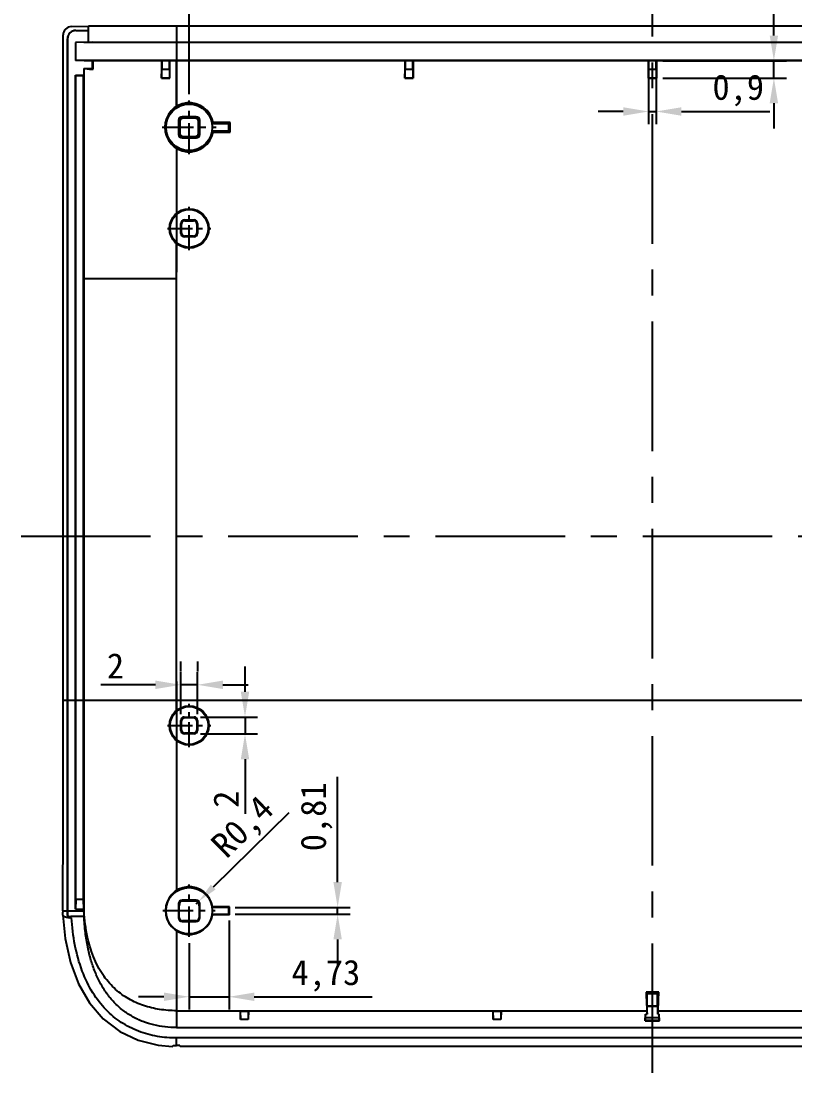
# Model space of a CAD drawing. Header units: millimetres. Extents: x 1853 to 2384, y 433 to 802.
# Drawn here: x 2155.5 to 2247.4, y 611.6 to 736.4 of the extents above; entities that cross this region are included whole.
import ezdxf

# ---------------------------------------------------------------- set-up
doc = ezdxf.new("R2010")
doc.units = ezdxf.units.MM
doc.linetypes.add('CENTER', pattern=[50.8, 31.75, -6.35, 6.35, -6.35])
doc.layers.add('dim', color=82, linetype='Continuous', lineweight=9)
doc.dimstyles.new('ISO-25', dxfattribs={"dimscale": 1.2, "dimtxt": 2.5, "dimasz": 2.5, "dimexe": 1.25, "dimexo": 0.625, "dimtad": 1, "dimtxsty": 'Standard', "dimcen": 2.5, "dimclrd": 3, "dimclre": 3, "dimadec": 0, "dimazin": 0, "dimtfac": 1, "dimtmove": 0, "dimatfit": 3, "dimfxl": 1, "dimarcsym": 0})

# ---------------------------------------------------------------- blocks, each defined once
blk = doc.blocks.new('*D4')
at = {"color": 3, "lineweight": -2}
for p, q in [((2175.51, 727.75), (2175.51, 751.76)), ((2285.51, 727.3), (2285.51, 751.76)), ((2282.51, 750.26), (2178.51, 750.26))]:
    blk.add_line(p, q, dxfattribs=at)
at = {"color": 3}
for points in [[(2178.51, 750.76), (2178.51, 749.76), (2175.51, 750.26)], [(2282.51, 750.76), (2282.51, 749.76), (2285.51, 750.26)]]:
    blk.add_solid(points, dxfattribs=at)
at = {"layer": 'Defpoints', "color": 0}
for p in [(2175.51, 750.26), (2175.51, 727), (2285.51, 726.55)]:
    blk.add_point(p, dxfattribs=at)
at = {"color": 0, "insert": (2230.51, 752.51), "char_height": 3, "attachment_point": 5}
blk.add_mtext('110', dxfattribs=at)
blk = doc.blocks.new('*D6')
at = {"color": 3, "lineweight": -2}
for p, q in [((2230.06, 730.95), (2230.06, 724.18)), ((2230.96, 730.95), (2230.96, 724.18)), ((2227.06, 725.68), (2224.06, 725.68)), ((2230.06, 725.68), (2230.96, 725.68)), ((2233.96, 725.68), (2244.46, 725.68))]:
    blk.add_line(p, q, dxfattribs=at)
at = {"color": 3}
for points in [[(2227.06, 726.18), (2227.06, 725.18), (2230.06, 725.68)], [(2233.96, 726.18), (2233.96, 725.18), (2230.96, 725.68)]]:
    blk.add_solid(points, dxfattribs=at)
at = {"layer": 'Defpoints', "color": 0}
for p in [(2230.06, 731.7), (2230.96, 731.7), (2230.96, 725.68)]:
    blk.add_point(p, dxfattribs=at)
at = {"color": 0, "insert": (2240.71, 728.18), "char_height": 3, "attachment_point": 5}
blk.add_mtext('0,9', dxfattribs=at)
blk = doc.blocks.new('*D7')
at = {"color": 3, "lineweight": -2}
for p, q in [((2244.94, 734.7), (2244.94, 748.2)), ((2231.76, 731.7), (2246.44, 731.7)), ((2244.94, 729.65), (2244.94, 731.7)), ((2231.76, 729.65), (2246.44, 729.65)), ((2244.94, 726.65), (2244.94, 723.65))]:
    blk.add_line(p, q, dxfattribs=at)
at = {"color": 3}
for points in [[(2244.44, 734.7), (2245.44, 734.7), (2244.94, 731.7)], [(2244.44, 726.65), (2245.44, 726.65), (2244.94, 729.65)]]:
    blk.add_solid(points, dxfattribs=at)
at = {"layer": 'Defpoints', "color": 0}
for p in [(2231.01, 731.7), (2244.94, 731.7), (2231.01, 729.65)]:
    blk.add_point(p, dxfattribs=at)
at = {"color": 0, "insert": (2242.44, 742.95), "char_height": 3, "attachment_point": 5, "rotation": 90}
blk.add_mtext('2,05', dxfattribs=at)
blk = doc.blocks.new('*D21')
at = {"color": 3, "lineweight": -2}
for p, q in [((2182.14, 656.8), (2182.14, 659.8)), ((2176.86, 653.8), (2183.64, 653.8)), ((2182.14, 653.8), (2182.14, 651.8)), ((2176.86, 651.8), (2183.64, 651.8)), ((2182.14, 648.8), (2182.14, 642.3))]:
    blk.add_line(p, q, dxfattribs=at)
at = {"color": 3}
for points in [[(2181.64, 656.8), (2182.64, 656.8), (2182.14, 653.8)], [(2181.64, 648.8), (2182.64, 648.8), (2182.14, 651.8)]]:
    blk.add_solid(points, dxfattribs=at)
at = {"layer": 'Defpoints', "color": 0}
for p in [(2176.11, 653.8), (2176.11, 651.8), (2182.14, 651.8)]:
    blk.add_point(p, dxfattribs=at)
at = {"color": 0, "insert": (2179.89, 644.05), "char_height": 3, "attachment_point": 5, "rotation": 90}
blk.add_mtext('2', dxfattribs=at)
blk = doc.blocks.new('*D22')
at = {"color": 3, "lineweight": -2}
for p, q in [((2174.51, 654.15), (2174.51, 659.13)), ((2176.51, 654.15), (2176.51, 659.13)), ((2171.51, 657.63), (2165.01, 657.63)), ((2176.51, 657.63), (2174.51, 657.63)), ((2179.51, 657.63), (2182.51, 657.63))]:
    blk.add_line(p, q, dxfattribs=at)
at = {"color": 3}
for points in [[(2171.51, 658.13), (2171.51, 657.13), (2174.51, 657.63)], [(2179.51, 658.13), (2179.51, 657.13), (2176.51, 657.63)]]:
    blk.add_solid(points, dxfattribs=at)
at = {"layer": 'Defpoints', "color": 0}
for p in [(2174.51, 657.63), (2174.51, 653.4), (2176.51, 653.4)]:
    blk.add_point(p, dxfattribs=at)
at = {"color": 0, "insert": (2166.76, 659.88), "char_height": 3, "attachment_point": 5}
blk.add_mtext('2', dxfattribs=at)
blk = doc.blocks.new('*D25')
at = {"layer": 'Defpoints', "color": 0}
for p in [(2176.65, 631.93), (2176.36, 631.65)]:
    blk.add_point(p, dxfattribs=at)
at = {"layer": 'dim', "color": 3, "lineweight": -2}
for p, q in [((2187.36, 642.43), (2178.36, 633.61)), ((2176.36, 631.65), (2176.65, 631.93))]:
    blk.add_line(p, q, dxfattribs=at)
at = {"layer": 'dim', "color": 3}
blk.add_solid([(2178.08, 633.9), (2178.64, 633.33), (2176.65, 631.93)], dxfattribs=at)
at = {"layer": 'dim', "color": 0, "insert": (2182.07, 640.54), "char_height": 3, "attachment_point": 5, "rotation": 44.4125}
blk.add_mtext('R0,4', dxfattribs=at)
blk = doc.blocks.new('*D26')
at = {"color": 3, "lineweight": -2}
for p, q in [((2193.14, 634.21), (2193.14, 646.71)), ((2180.99, 631.21), (2194.64, 631.21)), ((2193.14, 630.4), (2193.14, 631.21)), ((2180.99, 630.4), (2194.64, 630.4)), ((2193.14, 627.4), (2193.14, 624.4))]:
    blk.add_line(p, q, dxfattribs=at)
at = {"color": 3}
for points in [[(2192.64, 634.21), (2193.64, 634.21), (2193.14, 631.21)], [(2192.64, 627.4), (2193.64, 627.4), (2193.14, 630.4)]]:
    blk.add_solid(points, dxfattribs=at)
at = {"layer": 'Defpoints', "color": 0}
for p in [(2180.24, 631.21), (2180.24, 630.4), (2193.14, 630.4)]:
    blk.add_point(p, dxfattribs=at)
at = {"color": 0, "insert": (2190.64, 641.96), "char_height": 3, "attachment_point": 5, "rotation": 90}
blk.add_mtext('0,81', dxfattribs=at)
blk = doc.blocks.new('*D27')
at = {"color": 3, "lineweight": -2}
for p, q in [((2180.24, 629.65), (2180.24, 619.1)), ((2175.51, 626.96), (2175.51, 619.1)), ((2172.51, 620.6), (2169.51, 620.6)), ((2175.51, 620.6), (2180.24, 620.6)), ((2183.24, 620.6), (2197.24, 620.6))]:
    blk.add_line(p, q, dxfattribs=at)
at = {"color": 3}
for points in [[(2172.51, 621.1), (2172.51, 620.1), (2175.51, 620.6)], [(2183.24, 621.1), (2183.24, 620.1), (2180.24, 620.6)]]:
    blk.add_solid(points, dxfattribs=at)
at = {"layer": 'Defpoints', "color": 0}
for p in [(2180.24, 630.4), (2175.51, 627.71), (2175.51, 620.6)]:
    blk.add_point(p, dxfattribs=at)
at = {"color": 0, "insert": (2191.74, 623.1), "char_height": 3, "attachment_point": 5}
blk.add_mtext('4,73', dxfattribs=at)

msp = doc.modelspace()

# ---------------------------------------------------------------- linework, layer by layer
at = {"color": 1, "linetype": 'CENTER', "ltscale": 0.484387}
for p, q in [((2230.51, 611.556), (2230.51, 737.621)), ((2155.545, 675.254), (2303.998, 675.254))]:
    msp.add_line(p, q, dxfattribs=at)
at = {"color": 7, "linetype": 'Continuous'}
for p, q in [((2161.525, 735.767), (2163.549, 735.802)), ((2297.47, 735.802), (2163.549, 735.802)), ((2163.549, 735.302), (2163.549, 735.802)), ((2174.01, 735.802), (2174.01, 733.911)), ((2160.54, 655.802), (2160.54, 734.767)), ((2161.07, 734.294), (2161.044, 734.303)), ((2161.044, 734.303), (2161.044, 630.093)), ((2161.07, 630.26), (2161.07, 734.294)), ((2162.044, 735.302), (2163.549, 735.302)), ((2162.07, 735.293), (2162.044, 735.302)), ((2162.07, 735.293), (2163.514, 735.293)), ((2163.514, 735.293), (2163.514, 733.911)), ((2164.015, 733.92), (2162.012, 733.885)), ((2162.012, 733.885), (2162.012, 731.735)), ((2297.87, 733.885), (2163.014, 733.885)), ((2163.514, 733.911), (2297.505, 733.911)), ((2174.009, 733.911), (2174.011, 733.885)), ((2174.011, 733.885), (2174.011, 731.735)), ((2164.014, 731.667), (2162.012, 731.735)), ((2299.008, 731.735), (2162.015, 731.735)), ((2172.214, 731.699), (2164.112, 731.701)), ((2164.112, 730.702), (2164.112, 731.701)), ((2172.214, 731.699), (2172.26, 731.683)), ((2172.214, 731.699), (2172.214, 729.655)), ((2173.21, 731.7), (2173.16, 731.683)), ((2173.211, 729.65), (2173.211, 731.701)), ((2174.011, 731.735), (2174.01, 731.701)), ((2174.01, 726.293), (2174.01, 731.701)), ((2201.107, 731.701), (2201.16, 731.683)), ((2201.107, 731.701), (2201.107, 729.648)), ((2202.112, 731.701), (2202.06, 731.683)), ((2202.112, 731.701), (2202.112, 729.648)), ((2230.007, 731.701), (2230.06, 731.683)), ((2230.007, 731.701), (2230.007, 729.648)), ((2231.012, 731.701), (2230.96, 731.683)), ((2231.012, 731.701), (2231.012, 729.648)), ((2163.014, 730.801), (2164.014, 730.801)), ((2163.014, 730.801), (2163.014, 630.133)), ((2164.014, 730.801), (2164.014, 731.667)), ((2164.014, 730.801), (2164.112, 730.702)), ((2172.234, 729.675), (2172.26, 730.701)), ((2173.16, 731.683), (2172.26, 731.683)), ((2172.26, 730.701), (2173.16, 730.701)), ((2173.16, 730.701), (2173.186, 729.675)), ((2201.134, 729.675), (2201.16, 730.701)), ((2202.06, 731.683), (2201.16, 731.683)), ((2201.16, 730.701), (2202.06, 730.701)), ((2202.06, 730.701), (2202.086, 729.675)), ((2230.034, 729.675), (2230.06, 730.701)), ((2230.96, 731.683), (2230.06, 731.683)), ((2230.06, 730.701), (2230.96, 730.701)), ((2230.96, 730.701), (2230.986, 729.675)), ((2162.014, 730), (2163.014, 730)), ((2162.014, 730), (2162.064, 729.95)), ((2162.014, 631.011), (2162.014, 730)), ((2162.064, 729.95), (2162.964, 729.95)), ((2162.064, 632.13), (2162.064, 729.95)), ((2162.964, 729.95), (2163.014, 730)), ((2162.964, 632.13), (2162.964, 729.95)), ((2172.214, 729.655), (2172.234, 729.675)), ((2172.234, 729.675), (2173.186, 729.675)), ((2173.211, 729.65), (2173.186, 729.675)), ((2201.107, 729.648), (2201.134, 729.675)), ((2201.107, 729.648), (2202.112, 729.648)), ((2201.134, 729.675), (2202.086, 729.675)), ((2202.112, 729.648), (2202.086, 729.675)), ((2230.007, 729.648), (2230.034, 729.675)), ((2230.007, 729.648), (2231.012, 729.648)), ((2230.034, 729.675), (2230.986, 729.675)), ((2231.012, 729.648), (2230.986, 729.675)), ((2174.26, 724.651), (2174.418, 724.493)), ((2174.26, 724.651), (2174.26, 722.95)), ((2174.418, 724.493), (2174.418, 723.109)), ((2176.359, 725.054), (2174.659, 725.05)), ((2174.659, 725.05), (2174.817, 724.893)), ((2176.201, 724.896), (2174.817, 724.893)), ((2176.359, 725.054), (2176.201, 724.896)), ((2176.76, 724.654), (2176.602, 724.496)), ((2176.602, 723.111), (2176.602, 724.496)), ((2176.76, 722.954), (2176.76, 724.654)), ((2180.235, 724.207), (2178.234, 724.207)), ((2180.389, 724.36), (2178.364, 724.36)), ((2180.235, 724.207), (2180.388, 724.36)), ((2180.235, 723.398), (2180.235, 724.207)), ((2180.388, 723.244), (2180.388, 724.36)), ((2174.26, 722.95), (2174.418, 723.109)), ((2176.76, 722.954), (2176.602, 723.111)), ((2178.234, 723.398), (2180.235, 723.398)), ((2178.364, 723.244), (2180.389, 723.244)), ((2180.235, 723.398), (2180.388, 723.244)), ((2174.661, 722.55), (2174.819, 722.709)), ((2174.661, 722.55), (2176.361, 722.554)), ((2174.819, 722.709), (2176.203, 722.711)), ((2176.361, 722.554), (2176.203, 722.711)), ((2174.597, 712.315), (2174.51, 712.402)), ((2174.51, 711.202), (2174.51, 712.402)), ((2174.597, 711.289), (2174.597, 712.315)), ((2174.91, 712.802), (2176.11, 712.802)), ((2174.997, 712.715), (2174.91, 712.802)), ((2174.997, 712.715), (2176.023, 712.715)), ((2176.023, 712.715), (2176.11, 712.802)), ((2176.422, 712.315), (2176.51, 712.402)), ((2176.422, 712.315), (2176.422, 711.289)), ((2176.51, 712.402), (2176.51, 711.202)), ((2174.597, 711.289), (2174.51, 711.202)), ((2174.997, 710.889), (2174.91, 710.802)), ((2176.11, 710.802), (2174.91, 710.802)), ((2176.023, 710.889), (2174.997, 710.889)), ((2176.023, 710.889), (2176.11, 710.802)), ((2176.422, 711.289), (2176.51, 711.202)), ((2174.012, 654.596), (2174.01, 710.01)), ((2174.01, 705.802), (2163.014, 705.802)), ((2160.54, 655.802), (2300.479, 655.802)), ((2174.596, 653.316), (2174.51, 653.402)), ((2174.51, 652.202), (2174.51, 653.402)), ((2174.91, 653.802), (2176.11, 653.802)), ((2174.996, 653.716), (2174.91, 653.802)), ((2176.024, 653.716), (2174.996, 653.716)), ((2176.024, 653.716), (2176.11, 653.802)), ((2176.424, 653.316), (2176.51, 653.402)), ((2176.51, 653.402), (2176.51, 652.202)), ((2174.594, 652.287), (2174.51, 652.202)), ((2174.994, 651.886), (2174.91, 651.802)), ((2176.11, 651.802), (2174.91, 651.802)), ((2176.026, 651.886), (2174.994, 651.886)), ((2176.026, 651.886), (2176.11, 651.802)), ((2176.425, 652.287), (2176.51, 652.202)), ((2174.008, 651.018), (2174.009, 633.219)), ((2162.064, 632.13), (2162.014, 631.011)), ((2162.964, 632.13), (2162.064, 632.13)), ((2163.014, 631.011), (2162.964, 632.13)), ((2176.36, 632.052), (2174.66, 632.052)), ((2174.66, 632.052), (2174.746, 631.966)), ((2176.273, 631.966), (2174.746, 631.966)), ((2176.36, 632.052), (2176.273, 631.966)), ((2160.519, 630.802), (2163.014, 630.802)), ((2160.519, 630.307), (2160.519, 630.652)), ((2174.26, 631.652), (2174.26, 629.952)), ((2174.26, 631.652), (2174.344, 631.568)), ((2176.76, 631.652), (2176.676, 631.568)), ((2176.76, 629.952), (2176.76, 631.652)), ((2180.235, 631.207), (2178.234, 631.207)), ((2180.313, 631.284), (2178.3, 631.284)), ((2180.235, 631.207), (2180.312, 631.284)), ((2180.235, 630.398), (2180.235, 631.207)), ((2160.519, 630.3), (2160.519, 630.307)), ((2161.07, 630.26), (2161.044, 630.093)), ((2161.454, 630.133), (2161.428, 629.968)), ((2163.014, 630.133), (2161.454, 630.133)), ((2174.26, 629.952), (2174.332, 630.025)), ((2174.66, 629.552), (2174.729, 629.622)), ((2174.66, 629.552), (2176.36, 629.552)), ((2176.291, 629.622), (2174.729, 629.622)), ((2176.36, 629.552), (2176.29, 629.622)), ((2176.76, 629.952), (2176.687, 630.025)), ((2178.234, 630.398), (2180.235, 630.398)), ((2180.306, 630.327), (2178.294, 630.327)), ((2180.235, 630.398), (2180.305, 630.327)), ((2174.01, 628.427), (2174.01, 616.953)), ((2229.91, 620.994), (2229.767, 621.137)), ((2231.279, 621.137), (2229.767, 621.137)), ((2229.91, 619.524), (2229.91, 620.994)), ((2229.91, 620.994), (2231.136, 620.994)), ((2231.136, 620.994), (2231.279, 621.137)), ((2231.136, 619.524), (2231.136, 620.994)), ((2229.88, 619.494), (2229.91, 619.524)), ((2229.88, 618.525), (2229.88, 619.494)), ((2229.88, 619.494), (2231.166, 619.494)), ((2229.91, 619.524), (2231.136, 619.524)), ((2231.166, 619.494), (2231.136, 619.524)), ((2231.166, 618.525), (2231.166, 619.494)), ((2174.01, 618.948), (2229.858, 618.948)), ((2181.61, 618.894), (2181.551, 618.953)), ((2181.551, 618.948), (2181.606, 617.891)), ((2181.61, 617.894), (2181.61, 618.894)), ((2181.61, 618.894), (2182.51, 618.894)), ((2182.51, 618.894), (2182.569, 618.953)), ((2182.51, 618.894), (2182.51, 617.894)), ((2182.568, 618.948), (2182.513, 617.891)), ((2211.61, 618.894), (2211.551, 618.953)), ((2211.551, 618.948), (2211.606, 617.891)), ((2211.61, 617.894), (2211.61, 618.894)), ((2211.61, 618.894), (2212.51, 618.894)), ((2212.51, 618.894), (2212.569, 618.953)), ((2212.51, 618.894), (2212.51, 617.894)), ((2212.568, 618.948), (2212.513, 617.891)), ((2229.67, 617.754), (2229.71, 618.525)), ((2229.704, 617.789), (2229.71, 618.114)), ((2229.71, 618.114), (2229.71, 618.525)), ((2229.71, 618.525), (2229.88, 618.525)), ((2231.31, 618.114), (2229.71, 618.114)), ((2229.858, 618.948), (2229.88, 618.525)), ((2231.188, 618.948), (2231.166, 618.525)), ((2231.166, 618.525), (2231.31, 618.525)), ((2231.188, 618.948), (2287.01, 618.948)), ((2231.31, 618.114), (2231.31, 618.525)), ((2231.35, 617.754), (2231.31, 618.525)), ((2231.315, 617.789), (2231.31, 618.114)), ((2174.01, 616.953), (2287.01, 616.953)), ((2181.61, 617.894), (2181.606, 617.891)), ((2182.513, 617.891), (2181.606, 617.891)), ((2182.51, 617.894), (2182.513, 617.891)), ((2211.61, 617.894), (2211.606, 617.891)), ((2212.513, 617.891), (2211.606, 617.891)), ((2212.51, 617.894), (2212.513, 617.891)), ((2229.67, 617.754), (2229.704, 617.789)), ((2229.67, 617.754), (2231.35, 617.754)), ((2231.315, 617.789), (2229.704, 617.789)), ((2231.35, 617.754), (2231.315, 617.789)), ((2287.01, 615.706), (2174.01, 615.706)), ((2174.01, 614.815), (2174.01, 615.706)), ((2174.41, 614.815), (2174.01, 614.815)), ((2286.529, 614.706), (2174.491, 614.706))]:
    msp.add_line(p, q, dxfattribs=at)
at = {"color": 3, "linetype": 'Continuous'}
for p, q in [((2174.01, 735.802), (2174.01, 733.92)), ((2162.012, 733.885), (2162.012, 731.735)), ((2174.009, 733.92), (2174.011, 733.885)), ((2174.011, 733.885), (2174.011, 731.735)), ((2296.908, 731.701), (2164.113, 731.701)), ((2164.113, 730.702), (2164.113, 731.701)), ((2172.214, 731.701), (2172.214, 729.655)), ((2172.26, 731.701), (2172.26, 730.701)), ((2173.16, 730.701), (2173.16, 731.701)), ((2173.211, 729.65), (2173.211, 731.701)), ((2174.011, 731.735), (2174.01, 731.701)), ((2174.01, 731.701), (2174.01, 726.293)), ((2201.108, 731.701), (2201.108, 729.648)), ((2201.16, 731.701), (2201.16, 730.701)), ((2202.06, 730.701), (2202.06, 731.701)), ((2202.112, 731.701), (2202.112, 729.648)), ((2230.008, 731.701), (2230.008, 729.648)), ((2230.06, 731.701), (2230.06, 730.701)), ((2230.96, 730.701), (2230.96, 731.701)), ((2231.012, 731.701), (2231.012, 729.648)), ((2164.014, 730.801), (2164.014, 731.667)), ((2164.014, 730.801), (2164.113, 730.702)), ((2172.234, 729.675), (2172.26, 730.701)), ((2173.16, 730.701), (2173.186, 729.675)), ((2201.134, 729.675), (2201.16, 730.701)), ((2202.06, 730.701), (2202.086, 729.675)), ((2230.034, 729.675), (2230.06, 730.701)), ((2230.96, 730.701), (2230.986, 729.675)), ((2172.214, 729.655), (2172.234, 729.675)), ((2173.211, 729.65), (2173.186, 729.675)), ((2201.108, 729.648), (2201.134, 729.675)), ((2202.112, 729.648), (2202.086, 729.675)), ((2230.008, 729.648), (2230.034, 729.675)), ((2231.012, 729.648), (2230.986, 729.675)), ((2174.26, 724.651), (2174.418, 724.493)), ((2174.26, 724.651), (2174.26, 722.95)), ((2174.418, 724.493), (2174.418, 723.109)), ((2174.659, 725.05), (2174.817, 724.893)), ((2176.359, 725.054), (2176.201, 724.896)), ((2176.76, 724.654), (2176.602, 724.496)), ((2176.602, 723.111), (2176.602, 724.496)), ((2176.76, 722.954), (2176.76, 724.654)), ((2180.235, 724.207), (2180.389, 724.36)), ((2180.235, 723.398), (2180.235, 724.207)), ((2180.389, 723.244), (2180.389, 724.36)), ((2174.26, 722.95), (2174.418, 723.109)), ((2176.76, 722.954), (2176.602, 723.111)), ((2180.235, 723.398), (2180.389, 723.244)), ((2174.661, 722.55), (2174.819, 722.709)), ((2176.361, 722.554), (2176.203, 722.711)), ((2174.01, 721.311), (2174.01, 706.595)), ((2161.082, 705.802), (2161.04, 705.802)), ((2174.51, 659.202), (2174.51, 660.402)), ((2176.51, 660.402), (2176.51, 659.202)), ((2174.01, 658.01), (2174.01, 633.219)), ((2162.064, 632.13), (2162.013, 631.011)), ((2163.014, 631.011), (2162.964, 632.13)), ((2174.66, 632.052), (2174.747, 631.966)), ((2176.36, 632.052), (2176.273, 631.966)), ((2162.013, 631.011), (2163.014, 631.011)), ((2163.014, 631.011), (2163.014, 630.133)), ((2174.26, 631.652), (2174.26, 629.952)), ((2174.26, 631.652), (2174.344, 631.568)), ((2176.76, 631.652), (2176.676, 631.568)), ((2176.76, 629.952), (2176.76, 631.652)), ((2180.235, 631.207), (2180.313, 631.284)), ((2180.235, 630.398), (2180.235, 631.207)), ((2174.26, 629.952), (2174.333, 630.025)), ((2174.66, 629.552), (2174.729, 629.622)), ((2176.36, 629.552), (2176.291, 629.622)), ((2176.76, 629.952), (2176.687, 630.025)), ((2180.235, 630.398), (2180.306, 630.327)), ((2174.01, 628.427), (2174.01, 616.953)), ((2174.01, 614.815), (2174.01, 615.706))]:
    msp.add_line(p, q, dxfattribs=at)
at = {"color": 3, "linetype": 'CENTER', "ltscale": 0.116311}
for p, q in [((2175.51, 720.604), (2175.51, 727.001)), ((2172.312, 723.803), (2178.709, 723.803))]:
    msp.add_line(p, q, dxfattribs=at)
at = {"color": 1, "linetype": 'CENTER', "ltscale": 0.093474}
for p, q in [((2175.51, 709.231), (2175.51, 714.372)), ((2172.939, 711.802), (2178.08, 711.802))]:
    msp.add_line(p, q, dxfattribs=at)
at = {"color": 1, "linetype": 'CENTER', "ltscale": 0.093333}
for p, q in [((2175.508, 650.238), (2175.508, 655.372)), ((2172.942, 652.805), (2178.075, 652.805))]:
    msp.add_line(p, q, dxfattribs=at)
at = {"color": 3, "linetype": 'CENTER', "ltscale": 0.113034}
for p, q in [((2175.508, 627.714), (2175.508, 633.931)), ((2172.4, 630.823), (2178.616, 630.823))]:
    msp.add_line(p, q, dxfattribs=at)
at = {"color": 7, "linetype": 'Continuous'}
msp.add_lwpolyline([(2160.519, 630.3), (2160.804, 627.511), (2161.419, 624.687), (2162.368, 622.128), (2163.666, 619.874), (2165.312, 617.976), (2167.268, 616.493), (2169.467, 615.457), (2171.836, 614.868), (2173.529, 614.713)], dxfattribs=at)
for centre, radius in [((2175.51, 723.802), 2.75), ((2175.51, 711.802), 2.337), ((2175.51, 711.802), 2.25), ((2175.508, 652.805), 2.333), ((2175.51, 652.802), 2.25), ((2175.51, 630.802), 2.75)]:
    msp.add_circle(centre, radius, dxfattribs=at)
at = {"color": 3, "linetype": 'Continuous'}
msp.add_circle((2175.51, 630.802), 2.75, dxfattribs=at)
at = {"color": 7, "linetype": 'Continuous'}
for centre, radius, start, end in [((2161.541, 734.766), 1.001, 90.91928, 179.92662), ((2173.959, 962.093), 232.444, 269.56986, 269.8156), ((2175.51, 723.803), 2.908, 11.06207, 348.93793), ((2171.55, 729.97), 8.826, 319.23337, 320.53723), ((2171.611, 717.686), 8.746, 39.45685, 40.77255), ((-9144.82, 652.384), 11305.36, 359.8906234, 0.017324), ((2174.996, 653.316), 0.4, 89.97998, 179.89864), ((2176.024, 653.316), 0.4, 0.10137, 90.02001), ((2174.994, 652.285), 0.399, 179.83479, 269.96556), ((2176.026, 652.285), 0.399, 270.03442, 0.16523), ((2175.508, 630.823), 2.826, 9.42578, 349.85935), ((2206.54, 630.652), 46.022, 179.81284, 180.00008), ((2171.697, 636.844), 8.632, 319.22427, 319.9008), ((2161.541, 632.978), 3.012, 267.85432, 269.99877), ((2171.739, 624.795), 8.578, 40.15809, 40.77759), ((2174.009, 652.238), 37.423, 269.38828, 270.0007)]:
    msp.add_arc(centre, radius, start, end, dxfattribs=at)
at = {"color": 3, "linetype": 'Continuous'}
for centre, radius, start, end in [((2161.314, 735.358), 0.382, 130.24636, 135.7363), ((2161.305, 735.368), 0.369, 127.08406, 128.65749), ((2173.959, 962.094), 232.446, 269.56987, 269.8156), ((2171.55, 729.97), 8.826, 319.23337, 320.53723), ((2171.611, 717.686), 8.746, 39.45685, 40.77255), ((2175.508, 630.823), 2.826, 9.42578, 349.85935), ((2176.36, 631.652), 0.4, 359.9991, 90.0009), ((2171.698, 636.844), 8.632, 319.22427, 319.9008), ((2171.739, 624.795), 8.578, 40.15809, 40.77759), ((2174.009, 652.238), 37.422, 269.38828, 270.00071)]:
    msp.add_arc(centre, radius, start, end, dxfattribs=at)
at = {"color": 7, "linetype": 'Continuous'}
for centre, major_axis, ratio, start_param, end_param in [((2162.045, 734.302), (0.95, -0.316), 0.9984779, 1.8927601, 3.462643), ((2162.071, 734.293), (0.95, -0.316), 0.9984779, 1.8927601, 3.462643), ((2174.66, 724.65), (0.283, -0.283), 0.999924, 2.3572228, 3.9259625), ((2174.818, 724.493), (0.283, -0.283), 0.999924, 2.3572228, 3.9259625), ((2176.202, 724.496), (-0.283, -0.283), 0.9999237, 2.3552423, 3.927943), ((2176.36, 724.654), (0.283, 0.283), 0.9999237, -0.7863503, 0.7863503), ((2174.66, 722.95), (0.283, 0.283), 0.9999237, -3.9279449, -2.3552404), ((2174.818, 723.109), (0.283, 0.283), 0.9999237, 2.3552404, 3.9279449), ((2176.202, 723.112), (-0.283, 0.283), 0.999924, 2.3572248, 3.9259606), ((2176.36, 722.954), (0.283, -0.283), 0.999924, -0.7843679, 0.7843679), ((2174.91, 712.402), (0.283, -0.283), 0.9996955, 2.3563468, 3.9268385), ((2174.997, 712.315), (-0.283, 0.283), 0.9996955, -0.7852459, 0.7852459), ((2176.022, 712.315), (0.283, 0.283), 0.9996955, -0.7852459, 0.7852459), ((2176.11, 712.402), (0.283, 0.283), 0.9996955, -0.7852459, 0.7852459), ((2174.91, 711.202), (0.283, 0.283), 0.9996955, -3.9268385, -2.3563468), ((2174.997, 711.29), (-0.283, -0.283), 0.9996955, -0.7852459, 0.7852459), ((2176.022, 711.29), (0.283, -0.283), 0.9996955, -0.7852459, 0.7852459), ((2176.11, 711.202), (0.283, -0.283), 0.9996955, -0.7852459, 0.7852459), ((2174.91, 653.402), (0.283, -0.283), 0.9996955, 2.3563468, 3.9268385), ((2173.919, 655.802), (0, 38.861), 0.0174551, -1.6613851, -1.6348069), ((2176.11, 653.402), (0.283, 0.283), 0.9996955, -0.7852459, 0.7852459), ((2177.101, 655.802), (0, 38.861), 0.0174551, -4.6483784, -4.6218002), ((2174.91, 652.202), (0.283, 0.283), 0.9996955, -3.9268385, -2.3563468), ((2176.11, 652.202), (0.283, -0.283), 0.9996955, -0.7852459, 0.7852459), ((2174.66, 631.652), (-0.283, 0.283), 0.9999239, -0.7853601, 0.7853601), ((2176.36, 631.652), (0.283, 0.283), 0.9999239, -0.7853601, 0.7853601), ((2174.079, 655.802), (0, 38.861), 0.0087269, -2.2960448, -2.2441401), ((2176.941, 655.802), (0, 38.861), 0.0087269, -4.0390452, -3.9871405), ((2180.049, 655.802), (0, 38.861), 0.0087269, -2.2856908, -2.2535284), ((2161.449, 630.1), (0.405, 0.008), 0.3294214, 3.1352878, 4.1795507), ((2161.475, 630.267), (0.405, 0.008), 0.3294214, 3.1352878, 4.6543544), ((2174.66, 629.952), (0.283, 0.283), 0.9999239, 2.3562326, 3.9269527), ((2176.36, 629.952), (0.283, -0.283), 0.9999239, -0.7853601, 0.7853601), ((2230.073, 655.802), (0, 38.861), 0.0174551, -3.6106061, -3.4643429), ((2230.973, 655.802), (0, 38.861), 0.0174551, -2.8188424, -2.6725793), ((2174.176, 615.706), (-0.319, 1), 0.0960303, -3.6449003, -3.1719973)]:
    msp.add_ellipse(centre, major_axis=major_axis, ratio=ratio, start_param=start_param, end_param=end_param, dxfattribs=at)
at = {"color": 3, "linetype": 'Continuous'}
for centre, major_axis, ratio, start_param, end_param in [((2174.66, 631.652), (0.283, -0.283), 0.9999239, 2.3562326, 3.9269527), ((2174.079, 655.802), (0, 38.861), 0.0087269, -2.2960448, -2.2441401), ((2176.941, 655.802), (0, 38.861), 0.0087269, -4.0390452, -3.9871405), ((2180.05, 655.802), (0, 38.861), 0.0087269, -2.2856908, -2.2535284), ((2174.66, 629.952), (0.283, 0.283), 0.9999239, -3.9269527, -2.3562326), ((2176.36, 629.952), (0.283, -0.283), 0.9999239, -0.7853601, 0.7853601), ((2174.177, 615.706), (-0.319, 1), 0.0960303, -3.6449003, -3.1719973)]:
    msp.add_ellipse(centre, major_axis=major_axis, ratio=ratio, start_param=start_param, end_param=end_param, dxfattribs=at)
at = {"color": 7, "linetype": 'Continuous'}
for points, start_tangent, end_tangent in [([(2163.514, 735.293), (2163.525, 735.296), (2163.536, 735.299), (2163.549, 735.302)], (0.958204, 0.2860858), (0.9761462, 0.2171145)), ([(2164.014, 731.667), (2164.048, 731.673), (2164.081, 731.684), (2164.112, 731.701)], (0.9961596, 0.0875558), (0.839344, 0.5436007)), ([(2173.21, 731.7), (2173.01, 731.699), (2172.803, 731.699), (2172.605, 731.698), (2172.415, 731.697), (2172.214, 731.699)], (-0.9999975, -0.0022274), (-0.9999262, 0.0121466)), ([(2163.014, 730.801), (2163.219, 730.765), (2163.588, 730.732), (2164.112, 730.702)], (0.9566699, -0.2911747), (0.9989037, -0.0468125)), ([(2174.746, 631.966), (2174.598, 631.937), (2174.467, 631.853), (2174.377, 631.725), (2174.344, 631.568)], (-1, 0), (-0.0069614, -0.9999758)), ([(2176.676, 631.568), (2176.642, 631.726), (2176.552, 631.854), (2176.421, 631.937), (2176.273, 631.966)], (-0.0069614, 0.9999758), (-1, 0)), ([(2174.01, 618.948), (2171.996, 619.099), (2170.089, 619.56), (2169.193, 619.909), (2168.341, 620.342), (2167.533, 620.864), (2166.771, 621.48), (2166.057, 622.196), (2165.398, 623.024), (2164.799, 623.973), (2164.267, 625.058), (2163.816, 626.265), (2163.449, 627.621), (2163.014, 630.802)], (-1, 0), (-0.0603616, 0.9981766)), ([(2161.245, 629.981), (2160.96, 630.027), (2160.726, 630.102), (2160.572, 630.199), (2160.519, 630.3)], (-0.994837, 0.1014857), (-0.0612323, 0.9981235)), ([(2161.428, 629.966), (2161.331, 629.97), (2161.245, 629.981)], (-0.9999958, 0.0029148), (-0.9842726, 0.1766562)), ([(2174.01, 615.706), (2171.739, 615.896), (2169.479, 616.518), (2167.446, 617.563), (2165.643, 619.052), (2164.079, 621.058), (2162.817, 623.642), (2161.946, 626.78), (2161.541, 629.966)], (-1, 0.0000427), (-0.0676232, 0.9977109)), ([(2174.01, 616.953), (2172.655, 617.028), (2171.321, 617.259), (2170.024, 617.658), (2168.792, 618.233), (2167.647, 618.993), (2166.613, 619.93), (2165.706, 621.028), (2164.95, 622.249), (2164.342, 623.555), (2163.853, 624.962), (2163.469, 626.499), (2163.186, 628.206), (2163.014, 630.133)], (-1, 0), (-0.0543081, 0.9985242)), ([(2174.332, 630.025), (2174.352, 629.896), (2174.409, 629.785), (2174.495, 629.698), (2174.606, 629.641), (2174.729, 629.622)], (-0.0077352, -0.9999701), (1, 0)), ([(2176.29, 629.622), (2176.41, 629.64), (2176.52, 629.695), (2176.609, 629.783), (2176.667, 629.896), (2176.687, 630.025)], (1, 0), (-0.0077352, 0.9999701)), ([(2173.529, 614.715), (2173.557, 614.733), (2173.61, 614.817)], (0.9857509, 0.1682116), (0.4679592, 0.8837501))]:
    msp.add_spline(points, degree=3, dxfattribs=dict(at, start_tangent=start_tangent, end_tangent=end_tangent))
at = {"color": 3, "linetype": 'Continuous'}
for points, start_tangent, end_tangent in [([(2164.014, 731.667), (2164.048, 731.673), (2164.081, 731.684), (2164.113, 731.701)], (0.9961439, 0.0877339), (0.8393932, 0.5435247)), ([(2163.014, 730.801), (2163.22, 730.765), (2163.589, 730.732), (2164.113, 730.702)], (0.9567989, -0.2907504), (0.9989032, -0.0468225)), ([(2163.014, 631.022), (2163.014, 632.95), (2163.014, 635.585), (2163.014, 638.839), (2163.014, 642.611), (2163.014, 646.785), (2163.014, 651.235), (2163.014, 655.802)], (-0.0000995, 1), (0, 1)), ([(2174.747, 631.966), (2174.598, 631.937), (2174.467, 631.853), (2174.378, 631.725), (2174.344, 631.568)], (-1, 0), (-0.0069614, -0.9999758)), ([(2176.676, 631.568), (2176.642, 631.726), (2176.552, 631.854), (2176.422, 631.937), (2176.273, 631.966)], (-0.0069614, 0.9999758), (-1, 0)), ([(2174.333, 630.025), (2174.352, 629.896), (2174.409, 629.785), (2174.495, 629.698), (2174.606, 629.641), (2174.729, 629.622)], (-0.0077352, -0.9999701), (1, 0)), ([(2176.291, 629.622), (2176.41, 629.64), (2176.52, 629.695), (2176.609, 629.783), (2176.667, 629.896), (2176.687, 630.025)], (1, 0), (-0.0077352, 0.9999701)), ([(2173.529, 614.715), (2173.557, 614.733), (2173.61, 614.817)], (0.9857513, 0.1682095), (0.4679592, 0.8837501))]:
    msp.add_spline(points, degree=3, dxfattribs=dict(at, start_tangent=start_tangent, end_tangent=end_tangent))

# ---------------------------------------------------------------- dimensions: what is measured, and where the dimension line sits
at = {"color": 3}
for base, p1, p2, picture, middle in [((2175.51, 750.263), (2285.51, 726.552), (2175.51, 727.001), '*D4', (2230.51, 752.513)), ((2230.96, 725.683), (2230.06, 731.701), (2230.96, 731.701), '*D6', (2240.71, 728.183))]:
    dim = msp.add_linear_dim(base=base, p1=p1, p2=p2, dimstyle='ISO-25', dxfattribs=at)
    dim.commit()
    dim.dimension.update_dxf_attribs({"geometry": picture, "text_midpoint": middle})
for base, p1, p2, picture, middle in [((2244.936, 731.701), (2231.012, 729.648), (2231.012, 731.701), '*D7', (2242.436, 742.951)), ((2182.142, 651.802), (2176.11, 653.802), (2176.11, 651.802), '*D21', (2179.892, 644.052))]:
    dim = msp.add_linear_dim(base=base, p1=p1, p2=p2, angle=90, dimstyle='ISO-25', dxfattribs=at)
    dim.commit()
    dim.dimension.update_dxf_attribs({"geometry": picture, "text_midpoint": middle})
for base, p1, p2, picture, middle in [((2174.51, 657.628), (2176.51, 653.402), (2174.51, 653.402), '*D22', (2166.76, 657.628)), ((2175.508, 620.601), (2180.235, 630.398), (2175.508, 627.714), '*D27', (2191.735, 620.601))]:
    dim = msp.add_linear_dim(base=base, p1=p1, p2=p2, dimstyle='ISO-25', dxfattribs=at)
    dim.commit()
    dim.dimension.update_dxf_attribs({"geometry": picture, "text_midpoint": middle, "dimtype": 160})
dim = msp.add_linear_dim(base=(2193.14, 630.398), p1=(2180.235, 631.207), p2=(2180.235, 630.398), angle=90, dimstyle='ISO-25', dxfattribs=at)
dim.commit()
dim.dimension.update_dxf_attribs({"geometry": '*D26', "text_midpoint": (2193.14, 641.957), "dimtype": 160})
at = {"layer": 'dim', "color": 3}
dim = msp.add_radius_dim(center=(2176.36, 631.652), mpoint=(2176.646, 631.932), dimstyle='ISO-25', override={"dimasz": 2, "dimexe": 0.49975, "dimexo": 0.49975, "dimgap": 0.49975}, dxfattribs=at)
dim.commit()
dim.dimension.update_dxf_attribs({"geometry": '*D25', "text_midpoint": (2182.073, 640.539)})

doc.saveas('drawing.dxf')
